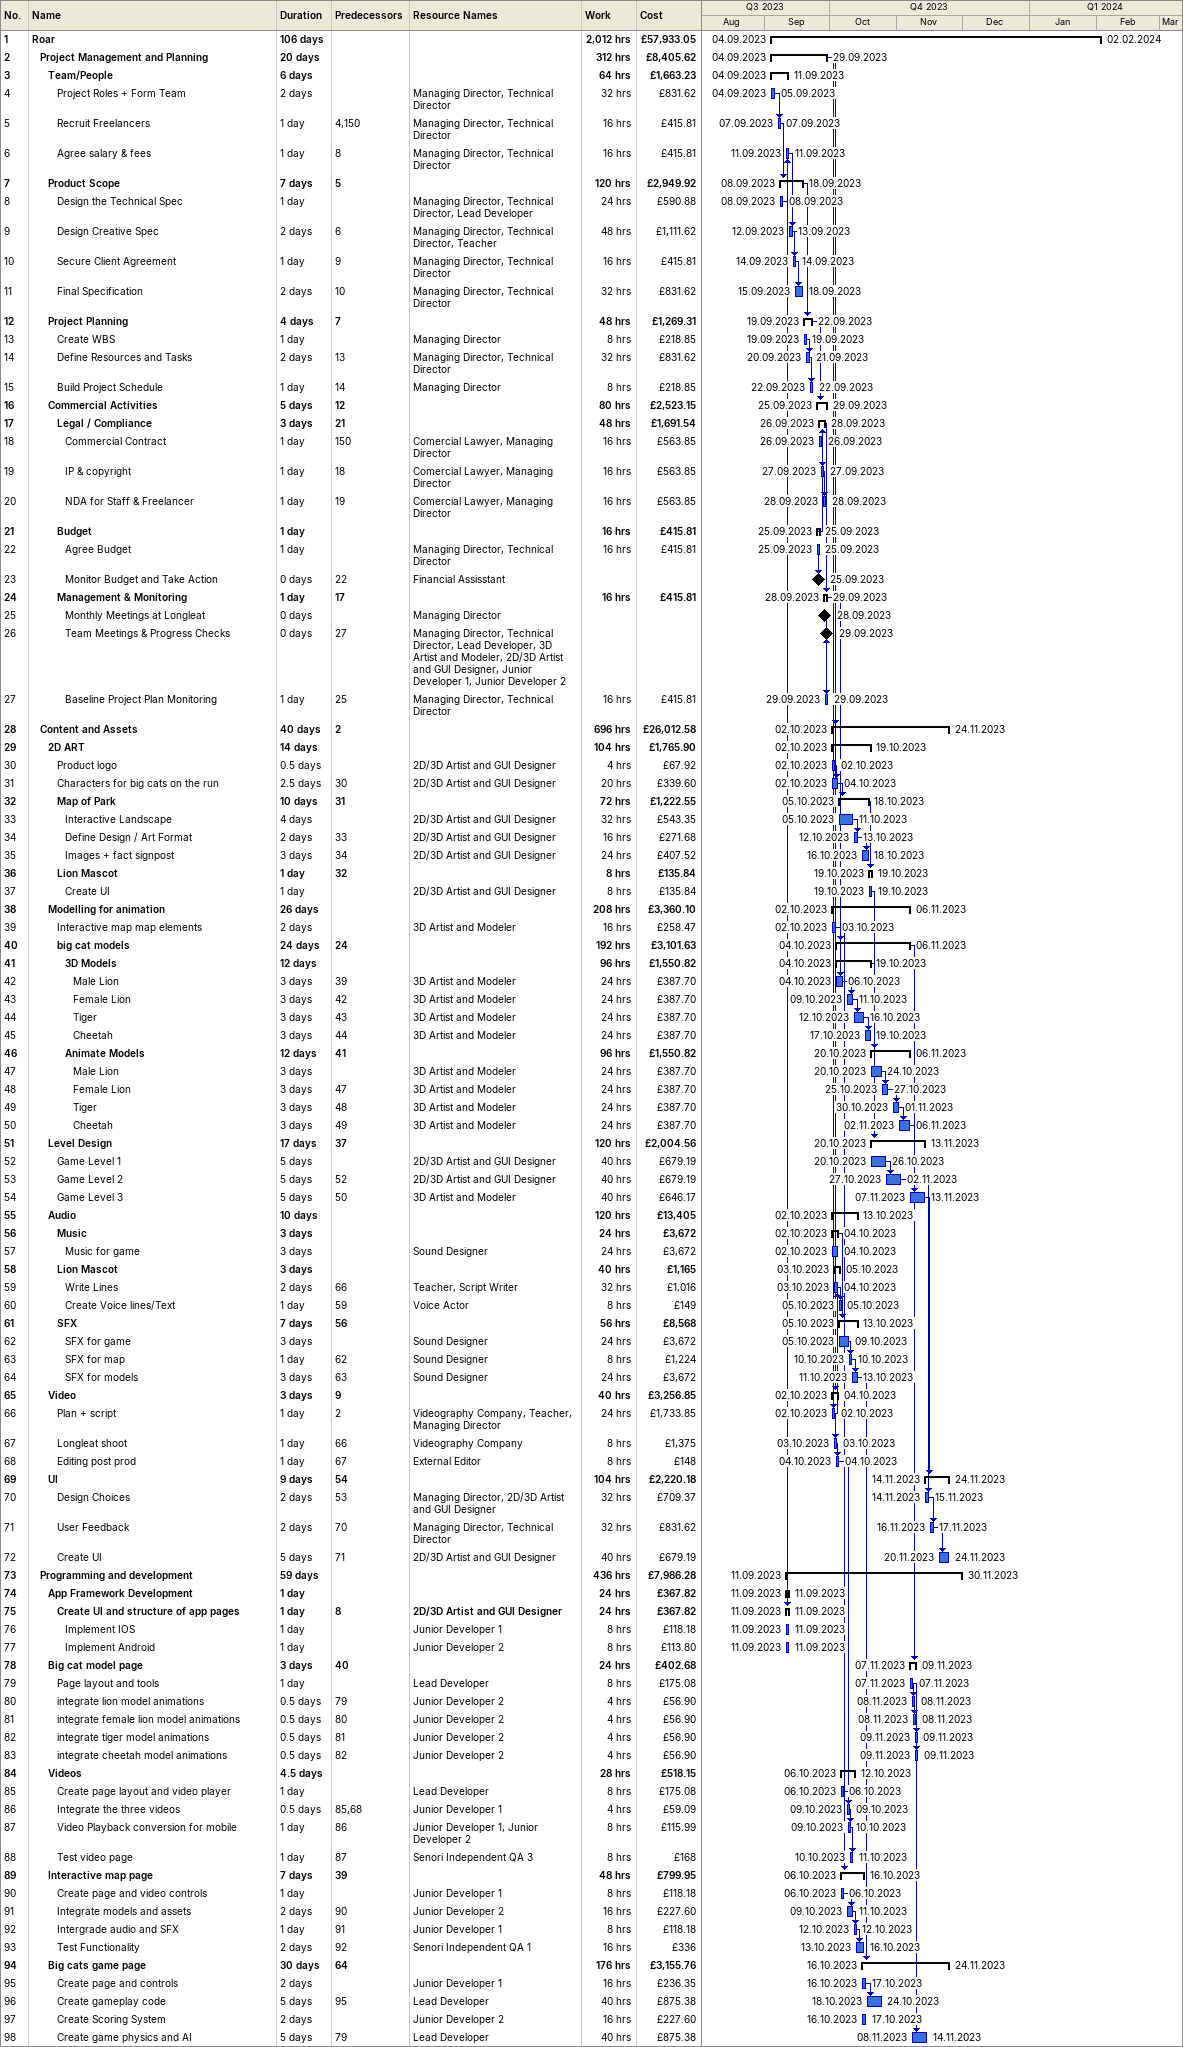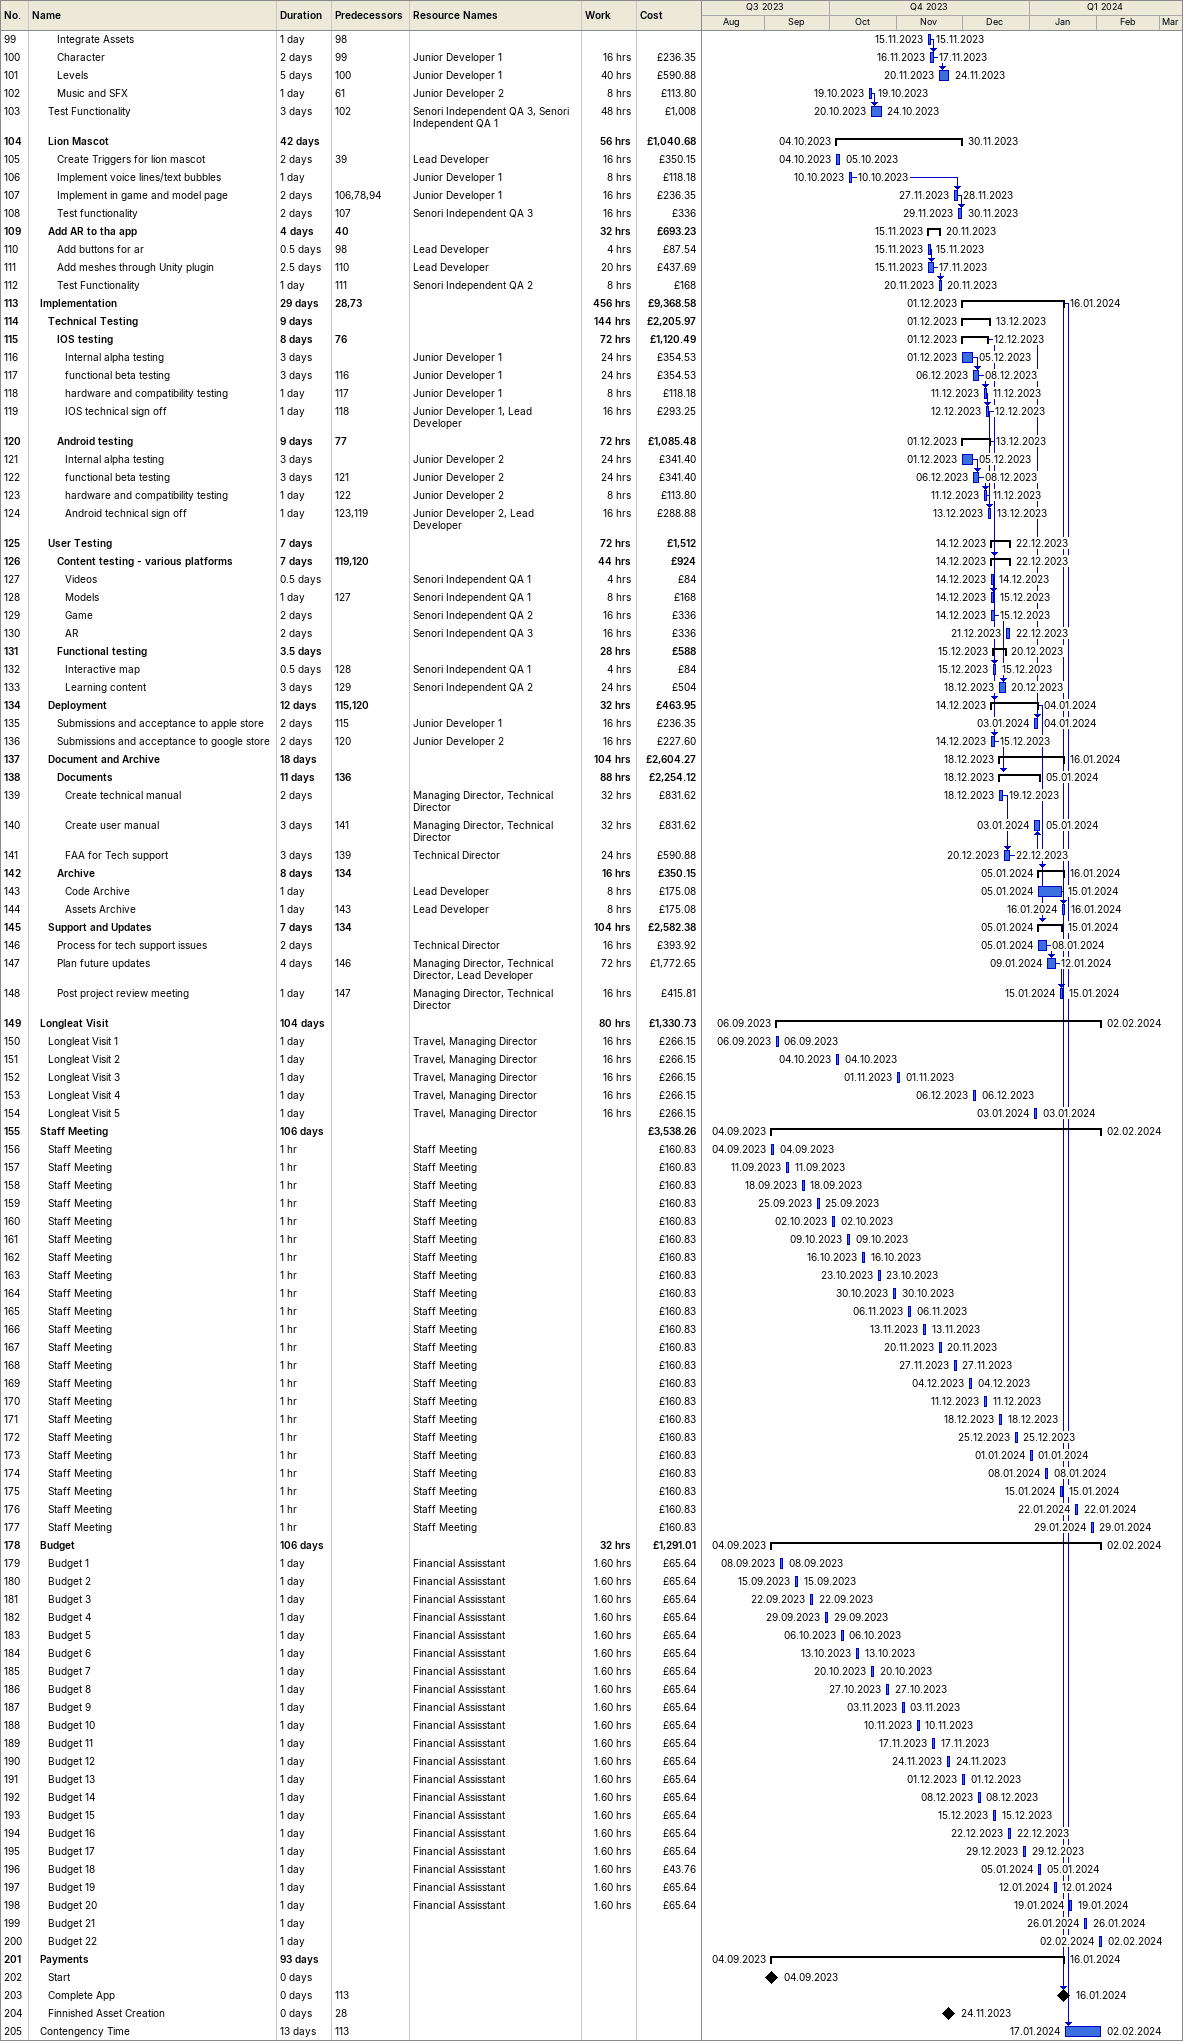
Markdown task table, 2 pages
| ID | Level | Task | Duration | Start | Finish | Predecessors | Resources | Work (h) | Cost (£) |
|---|---|---|---|---|---|---|---|---|---|
| 1 | 1 | **Roar** | 106d | 2023-09-04 | 2024-02-02 |  |  | 2012 | 57933.05 |
| 2 | 2 | **Project Management and Planning** | 20d | 2023-09-04 | 2023-09-29 |  |  | 312 | 8405.62 |
| 3 | 3 | **Team/People** | 6d | 2023-09-04 | 2023-09-11 |  |  | 64 | 1663.23 |
| 4 | 4 | Project Roles + Form Team | 2d | 2023-09-04 | 2023-09-05 |  | Managing Director, Technical Director | 32 | 831.62 |
| 5 | 4 | Recruit Freelancers | 1d | 2023-09-07 | 2023-09-07 | 4, 150 | Managing Director, Technical Director | 16 | 415.81 |
| 6 | 4 | Agree salary & fees | 1d | 2023-09-11 | 2023-09-11 | 8 | Managing Director, Technical Director | 16 | 415.81 |
| 7 | 3 | **Product Scope** | 7d | 2023-09-08 | 2023-09-18 | 5 |  | 120 | 2949.92 |
| 8 | 4 | Design the Technical Spec | 1d | 2023-09-08 | 2023-09-08 |  | Managing Director, Technical Director, Lead Developer | 24 | 590.88 |
| 9 | 4 | Design Creative Spec | 2d | 2023-09-12 | 2023-09-13 | 6 | Managing Director, Technical Director, Teacher | 48 | 1111.62 |
| 10 | 4 | Secure Client Agreement | 1d | 2023-09-14 | 2023-09-14 | 9 | Managing Director, Technical Director | 16 | 415.81 |
| 11 | 4 | Final Specification | 2d | 2023-09-15 | 2023-09-18 | 10 | Managing Director, Technical Director | 32 | 831.62 |
| 12 | 3 | **Project Planning** | 4d | 2023-09-19 | 2023-09-22 | 7 |  | 48 | 1269.31 |
| 13 | 4 | Create WBS | 1d | 2023-09-19 | 2023-09-19 |  | Managing Director | 8 | 218.85 |
| 14 | 4 | Define Resources and Tasks | 2d | 2023-09-20 | 2023-09-21 | 13 | Managing Director, Technical Director | 32 | 831.62 |
| 15 | 4 | Build Project Schedule | 1d | 2023-09-22 | 2023-09-22 | 14 | Managing Director | 8 | 218.85 |
| 16 | 3 | **Commercial Activities** | 5d | 2023-09-25 | 2023-09-29 | 12 |  | 80 | 2523.15 |
| 17 | 4 | **Legal / Compliance** | 3d | 2023-09-26 | 2023-09-28 | 21 |  | 48 | 1691.54 |
| 18 | 5 | Commercial Contract | 1d | 2023-09-26 | 2023-09-26 | 150 | Comercial Lawyer, Managing Director | 16 | 563.85 |
| 19 | 5 | IP & copyright | 1d | 2023-09-27 | 2023-09-27 | 18 | Comercial Lawyer, Managing Director | 16 | 563.85 |
| 20 | 5 | NDA for Staff & Freelancer | 1d | 2023-09-28 | 2023-09-28 | 19 | Comercial Lawyer, Managing Director | 16 | 563.85 |
| 21 | 4 | **Budget** | 1d | 2023-09-25 | 2023-09-25 |  |  | 16 | 415.81 |
| 22 | 5 | Agree Budget | 1d | 2023-09-25 | 2023-09-25 |  | Managing Director, Technical Director | 16 | 415.81 |
| 23 | 5 | Monitor Budget and Take Action | 0d | 2023-09-25 | 2023-09-25 | 22 | Financial Assisstant |  |  |
| 24 | 4 | **Management & Monitoring** | 1d | 2023-09-28 | 2023-09-29 | 17 |  | 16 | 415.81 |
| 25 | 5 | Monthly Meetings at Longleat | 0d | 2023-09-28 | 2023-09-28 |  | Managing Director |  |  |
| 26 | 5 | Team Meetings & Progress Checks | 0d | 2023-09-29 | 2023-09-29 | 27 | Managing Director, Technical Director, Lead Developer, 3D Artist and Modeler, 2D/3D Artist and GUI Designer, Junior Developer 1, Junior Developer 2 |  |  |
| 27 | 5 | Baseline Project Plan Monitoring | 1d | 2023-09-29 | 2023-09-29 | 25 | Managing Director, Technical Director | 16 | 415.81 |
| 28 | 2 | **Content and Assets** | 40d | 2023-10-02 | 2023-11-24 | 2 |  | 696 | 26012.58 |
| 29 | 3 | **2D ART** | 14d | 2023-10-02 | 2023-10-19 |  |  | 104 | 1765.90 |
| 30 | 4 | Product logo | 0.5d | 2023-10-02 | 2023-10-02 |  | 2D/3D Artist and GUI Designer | 4 | 67.92 |
| 31 | 4 | Characters for big cats on the run | 2.5d | 2023-10-02 | 2023-10-04 | 30 | 2D/3D Artist and GUI Designer | 20 | 339.60 |
| 32 | 4 | **Map of Park** | 10d | 2023-10-05 | 2023-10-18 | 31 |  | 72 | 1222.55 |
| 33 | 5 | Interactive Landscape | 4d | 2023-10-05 | 2023-10-11 |  | 2D/3D Artist and GUI Designer | 32 | 543.35 |
| 34 | 5 | Define Design / Art Format | 2d | 2023-10-12 | 2023-10-13 | 33 | 2D/3D Artist and GUI Designer | 16 | 271.68 |
| 35 | 5 | Images + fact signpost | 3d | 2023-10-16 | 2023-10-18 | 34 | 2D/3D Artist and GUI Designer | 24 | 407.52 |
| 36 | 4 | **Lion Mascot** | 1d | 2023-10-19 | 2023-10-19 | 32 |  | 8 | 135.84 |
| 37 | 5 | Create UI | 1d | 2023-10-19 | 2023-10-19 |  | 2D/3D Artist and GUI Designer | 8 | 135.84 |
| 38 | 3 | **Modelling for animation** | 26d | 2023-10-02 | 2023-11-06 |  |  | 208 | 3360.10 |
| 39 | 4 | Interactive map map elements | 2d | 2023-10-02 | 2023-10-03 |  | 3D Artist and Modeler | 16 | 258.47 |
| 40 | 4 | **big cat models** | 24d | 2023-10-04 | 2023-11-06 | 24 |  | 192 | 3101.63 |
| 41 | 5 | **3D Models** | 12d | 2023-10-04 | 2023-10-19 |  |  | 96 | 1550.82 |
| 42 | 6 | Male Lion | 3d | 2023-10-04 | 2023-10-06 | 39 | 3D Artist and Modeler | 24 | 387.70 |
| 43 | 6 | Female Lion | 3d | 2023-10-09 | 2023-10-11 | 42 | 3D Artist and Modeler | 24 | 387.70 |
| 44 | 6 | Tiger | 3d | 2023-10-12 | 2023-10-16 | 43 | 3D Artist and Modeler | 24 | 387.70 |
| 45 | 6 | Cheetah | 3d | 2023-10-17 | 2023-10-19 | 44 | 3D Artist and Modeler | 24 | 387.70 |
| 46 | 5 | **Animate Models** | 12d | 2023-10-20 | 2023-11-06 | 41 |  | 96 | 1550.82 |
| 47 | 6 | Male Lion | 3d | 2023-10-20 | 2023-10-24 |  | 3D Artist and Modeler | 24 | 387.70 |
| 48 | 6 | Female Lion | 3d | 2023-10-25 | 2023-10-27 | 47 | 3D Artist and Modeler | 24 | 387.70 |
| 49 | 6 | Tiger | 3d | 2023-10-30 | 2023-11-01 | 48 | 3D Artist and Modeler | 24 | 387.70 |
| 50 | 6 | Cheetah | 3d | 2023-11-02 | 2023-11-06 | 49 | 3D Artist and Modeler | 24 | 387.70 |
| 51 | 3 | **Level Design** | 17d | 2023-10-20 | 2023-11-13 | 37 |  | 120 | 2004.56 |
| 52 | 4 | Game Level 1 | 5d | 2023-10-20 | 2023-10-26 |  | 2D/3D Artist and GUI Designer | 40 | 679.19 |
| 53 | 4 | Game Level 2 | 5d | 2023-10-27 | 2023-11-02 | 52 | 2D/3D Artist and GUI Designer | 40 | 679.19 |
| 54 | 4 | Game Level 3 | 5d | 2023-11-07 | 2023-11-13 | 50 | 3D Artist and Modeler | 40 | 646.17 |
| 55 | 3 | **Audio** | 10d | 2023-10-02 | 2023-10-13 |  |  | 120 | 13405 |
| 56 | 4 | **Music** | 3d | 2023-10-02 | 2023-10-04 |  |  | 24 | 3672 |
| 57 | 5 | Music for game | 3d | 2023-10-02 | 2023-10-04 |  | Sound Designer | 24 | 3672 |
| 58 | 4 | **Lion Mascot** | 3d | 2023-10-03 | 2023-10-05 |  |  | 40 | 1165 |
| 59 | 5 | Write Lines | 2d | 2023-10-03 | 2023-10-04 | 66 | Teacher, Script Writer | 32 | 1016 |
| 60 | 5 | Create Voice lines/Text | 1d | 2023-10-05 | 2023-10-05 | 59 | Voice Actor | 8 | 149 |
| 61 | 4 | **SFX** | 7d | 2023-10-05 | 2023-10-13 | 56 |  | 56 | 8568 |
| 62 | 5 | SFX for game | 3d | 2023-10-05 | 2023-10-09 |  | Sound Designer | 24 | 3672 |
| 63 | 5 | SFX for map | 1d | 2023-10-10 | 2023-10-10 | 62 | Sound Designer | 8 | 1224 |
| 64 | 5 | SFX for models | 3d | 2023-10-11 | 2023-10-13 | 63 | Sound Designer | 24 | 3672 |
| 65 | 3 | **Video** | 3d | 2023-10-02 | 2023-10-04 | 9 |  | 40 | 3256.85 |
| 66 | 4 | Plan + script | 1d | 2023-10-02 | 2023-10-02 | 2 | Videography Company, Teacher, Managing Director | 24 | 1733.85 |
| 67 | 4 | Longleat shoot | 1d | 2023-10-03 | 2023-10-03 | 66 | Videography Company | 8 | 1375 |
| 68 | 4 | Editing post prod | 1d | 2023-10-04 | 2023-10-04 | 67 | External Editor | 8 | 148 |
| 69 | 3 | **UI** | 9d | 2023-11-14 | 2023-11-24 | 54 |  | 104 | 2220.18 |
| 70 | 4 | Design Choices | 2d | 2023-11-14 | 2023-11-15 | 53 | Managing Director, 2D/3D Artist and GUI Designer | 32 | 709.37 |
| 71 | 4 | User Feedback | 2d | 2023-11-16 | 2023-11-17 | 70 | Managing Director, Technical Director | 32 | 831.62 |
| 72 | 4 | Create UI | 5d | 2023-11-20 | 2023-11-24 | 71 | 2D/3D Artist and GUI Designer | 40 | 679.19 |
| 73 | 2 | **Programming and development** | 59d | 2023-09-11 | 2023-11-30 |  |  | 436 | 7986.28 |
| 74 | 3 | **App Framework Development** | 1d | 2023-09-11 | 2023-09-11 |  |  | 24 | 367.82 |
| 75 | 4 | **Create UI and structure of app pages** | 1d | 2023-09-11 | 2023-09-11 | 8 | 2D/3D Artist and GUI Designer | 24 | 367.82 |
| 76 | 5 | Implement IOS | 1d | 2023-09-11 | 2023-09-11 |  | Junior Developer 1 | 8 | 118.18 |
| 77 | 5 | Implement Android | 1d | 2023-09-11 | 2023-09-11 |  | Junior Developer 2 | 8 | 113.80 |
| 78 | 3 | **Big cat model page** | 3d | 2023-11-07 | 2023-11-09 | 40 |  | 24 | 402.68 |
| 79 | 4 | Page layout and tools | 1d | 2023-11-07 | 2023-11-07 |  | Lead Developer | 8 | 175.08 |
| 80 | 4 | integrate lion model animations | 0.5d | 2023-11-08 | 2023-11-08 | 79 | Junior Developer 2 | 4 | 56.90 |
| 81 | 4 | integrate female lion model animations | 0.5d | 2023-11-08 | 2023-11-08 | 80 | Junior Developer 2 | 4 | 56.90 |
| 82 | 4 | integrate tiger model animations | 0.5d | 2023-11-09 | 2023-11-09 | 81 | Junior Developer 2 | 4 | 56.90 |
| 83 | 4 | integrate cheetah model animations | 0.5d | 2023-11-09 | 2023-11-09 | 82 | Junior Developer 2 | 4 | 56.90 |
| 84 | 3 | **Videos** | 4.5d | 2023-10-06 | 2023-10-12 |  |  | 28 | 518.15 |
| 85 | 4 | Create page layout and video player | 1d | 2023-10-06 | 2023-10-06 |  | Lead Developer | 8 | 175.08 |
| 86 | 4 | Integrate the three videos | 0.5d | 2023-10-09 | 2023-10-09 | 85, 68 | Junior Developer 1 | 4 | 59.09 |
| 87 | 4 | Video Playback conversion for mobile | 1d | 2023-10-09 | 2023-10-10 | 86 | Junior Developer 1, Junior Developer 2 | 8 | 115.99 |
| 88 | 4 | Test video page | 1d | 2023-10-10 | 2023-10-11 | 87 | Senori Independent QA 3 | 8 | 168 |
| 89 | 3 | **Interactive map page** | 7d | 2023-10-06 | 2023-10-16 | 39 |  | 48 | 799.95 |
| 90 | 4 | Create page and video controls | 1d | 2023-10-06 | 2023-10-06 |  | Junior Developer 1 | 8 | 118.18 |
| 91 | 4 | Integrate models and assets | 2d | 2023-10-09 | 2023-10-11 | 90 | Junior Developer 2 | 16 | 227.60 |
| 92 | 4 | Intergrade audio and SFX | 1d | 2023-10-12 | 2023-10-12 | 91 | Junior Developer 1 | 8 | 118.18 |
| 93 | 4 | Test Functionality | 2d | 2023-10-13 | 2023-10-16 | 92 | Senori Independent QA 1 | 16 | 336 |
| 94 | 3 | **Big cats game page** | 30d | 2023-10-16 | 2023-11-24 | 64 |  | 176 | 3155.76 |
| 95 | 4 | Create page and controls | 2d | 2023-10-16 | 2023-10-17 |  | Junior Developer 1 | 16 | 236.35 |
| 96 | 4 | Create gameplay code | 5d | 2023-10-18 | 2023-10-24 | 95 | Lead Developer | 40 | 875.38 |
| 97 | 4 | Create Scoring System | 2d | 2023-10-16 | 2023-10-17 |  | Junior Developer 2 | 16 | 227.60 |
| 98 | 4 | Create game physics and AI | 5d | 2023-11-08 | 2023-11-14 | 79 | Lead Developer | 40 | 875.38 |
| 99 | 4 | Integrate Assets | 1d | 2023-11-15 | 2023-11-15 | 98 |  |  |  |
| 100 | 4 | Character | 2d | 2023-11-16 | 2023-11-17 | 99 | Junior Developer 1 | 16 | 236.35 |
| 101 | 4 | Levels | 5d | 2023-11-20 | 2023-11-24 | 100 | Junior Developer 1 | 40 | 590.88 |
| 102 | 4 | Music and SFX | 1d | 2023-10-19 | 2023-10-19 | 61 | Junior Developer 2 | 8 | 113.80 |
| 103 | 3 | Test Functionality | 3d | 2023-10-20 | 2023-10-24 | 102 | Senori Independent QA 3, Senori Independent QA 1 | 48 | 1008 |
| 104 | 3 | **Lion Mascot** | 42d | 2023-10-04 | 2023-11-30 |  |  | 56 | 1040.68 |
| 105 | 4 | Create Triggers for lion mascot | 2d | 2023-10-04 | 2023-10-05 | 39 | Lead Developer | 16 | 350.15 |
| 106 | 4 | Implement voice lines/text bubbles | 1d | 2023-10-10 | 2023-10-10 |  | Junior Developer 1 | 8 | 118.18 |
| 107 | 4 | Implement in game and model page | 2d | 2023-11-27 | 2023-11-28 | 106, 78, 94 | Junior Developer 1 | 16 | 236.35 |
| 108 | 4 | Test functionality | 2d | 2023-11-29 | 2023-11-30 | 107 | Senori Independent QA 3 | 16 | 336 |
| 109 | 3 | **Add AR to tha app** | 4d | 2023-11-15 | 2023-11-20 | 40 |  | 32 | 693.23 |
| 110 | 4 | Add buttons for ar | 0.5d | 2023-11-15 | 2023-11-15 | 98 | Lead Developer | 4 | 87.54 |
| 111 | 4 | Add meshes through Unity plugin | 2.5d | 2023-11-15 | 2023-11-17 | 110 | Lead Developer | 20 | 437.69 |
| 112 | 4 | Test Functionality | 1d | 2023-11-20 | 2023-11-20 | 111 | Senori Independent QA 2 | 8 | 168 |
| 113 | 2 | **Implementation** | 29d | 2023-12-01 | 2024-01-16 | 28, 73 |  | 456 | 9368.58 |
| 114 | 3 | **Technical Testing** | 9d | 2023-12-01 | 2023-12-13 |  |  | 144 | 2205.97 |
| 115 | 4 | **IOS testing** | 8d | 2023-12-01 | 2023-12-12 | 76 |  | 72 | 1120.49 |
| 116 | 5 | Internal alpha testing | 3d | 2023-12-01 | 2023-12-05 |  | Junior Developer 1 | 24 | 354.53 |
| 117 | 5 | functional beta testing | 3d | 2023-12-06 | 2023-12-08 | 116 | Junior Developer 1 | 24 | 354.53 |
| 118 | 5 | hardware and compatibility testing | 1d | 2023-12-11 | 2023-12-11 | 117 | Junior Developer 1 | 8 | 118.18 |
| 119 | 5 | IOS technical sign off | 1d | 2023-12-12 | 2023-12-12 | 118 | Junior Developer 1, Lead Developer | 16 | 293.25 |
| 120 | 4 | **Android testing** | 9d | 2023-12-01 | 2023-12-13 | 77 |  | 72 | 1085.48 |
| 121 | 5 | Internal alpha testing | 3d | 2023-12-01 | 2023-12-05 |  | Junior Developer 2 | 24 | 341.40 |
| 122 | 5 | functional beta testing | 3d | 2023-12-06 | 2023-12-08 | 121 | Junior Developer 2 | 24 | 341.40 |
| 123 | 5 | hardware and compatibility testing | 1d | 2023-12-11 | 2023-12-11 | 122 | Junior Developer 2 | 8 | 113.80 |
| 124 | 5 | Android technical sign off | 1d | 2023-12-13 | 2023-12-13 | 123, 119 | Junior Developer 2, Lead Developer | 16 | 288.88 |
| 125 | 3 | **User Testing** | 7d | 2023-12-14 | 2023-12-22 |  |  | 72 | 1512 |
| 126 | 4 | **Content testing - various platforms** | 7d | 2023-12-14 | 2023-12-22 | 119, 120 |  | 44 | 924 |
| 127 | 5 | Videos | 0.5d | 2023-12-14 | 2023-12-14 |  | Senori Independent QA 1 | 4 | 84 |
| 128 | 5 | Models | 1d | 2023-12-14 | 2023-12-15 | 127 | Senori Independent QA 1 | 8 | 168 |
| 129 | 5 | Game | 2d | 2023-12-14 | 2023-12-15 |  | Senori Independent QA 2 | 16 | 336 |
| 130 | 5 | AR | 2d | 2023-12-21 | 2023-12-22 |  | Senori Independent QA 3 | 16 | 336 |
| 131 | 4 | **Functional testing** | 3.5d | 2023-12-15 | 2023-12-20 |  |  | 28 | 588 |
| 132 | 5 | Interactive map | 0.5d | 2023-12-15 | 2023-12-15 | 128 | Senori Independent QA 1 | 4 | 84 |
| 133 | 5 | Learning content | 3d | 2023-12-18 | 2023-12-20 | 129 | Senori Independent QA 2 | 24 | 504 |
| 134 | 3 | **Deployment** | 12d | 2023-12-14 | 2024-01-04 | 115, 120 |  | 32 | 463.95 |
| 135 | 4 | Submissions and acceptance to apple store | 2d | 2024-01-03 | 2024-01-04 | 115 | Junior Developer 1 | 16 | 236.35 |
| 136 | 4 | Submissions and acceptance to google store | 2d | 2023-12-14 | 2023-12-15 | 120 | Junior Developer 2 | 16 | 227.60 |
| 137 | 3 | **Document and Archive** | 18d | 2023-12-18 | 2024-01-16 |  |  | 104 | 2604.27 |
| 138 | 4 | **Documents** | 11d | 2023-12-18 | 2024-01-05 | 136 |  | 88 | 2254.12 |
| 139 | 5 | Create technical manual | 2d | 2023-12-18 | 2023-12-19 |  | Managing Director, Technical Director | 32 | 831.62 |
| 140 | 5 | Create user manual | 3d | 2024-01-03 | 2024-01-05 | 141 | Managing Director, Technical Director | 32 | 831.62 |
| 141 | 5 | FAA for Tech support | 3d | 2023-12-20 | 2023-12-22 | 139 | Technical Director | 24 | 590.88 |
| 142 | 4 | **Archive** | 8d | 2024-01-05 | 2024-01-16 | 134 |  | 16 | 350.15 |
| 143 | 5 | Code Archive | 1d | 2024-01-05 | 2024-01-15 |  | Lead Developer | 8 | 175.08 |
| 144 | 5 | Assets Archive | 1d | 2024-01-16 | 2024-01-16 | 143 | Lead Developer | 8 | 175.08 |
| 145 | 3 | **Support and Updates** | 7d | 2024-01-05 | 2024-01-15 | 134 |  | 104 | 2582.38 |
| 146 | 4 | Process for tech support issues | 2d | 2024-01-05 | 2024-01-08 |  | Technical Director | 16 | 393.92 |
| 147 | 4 | Plan future updates | 4d | 2024-01-09 | 2024-01-12 | 146 | Managing Director, Technical Director, Lead Developer | 72 | 1772.65 |
| 148 | 4 | Post project review meeting | 1d | 2024-01-15 | 2024-01-15 | 147 | Managing Director, Technical Director | 16 | 415.81 |
| 149 | 2 | **Longleat Visit** | 104d | 2023-09-06 | 2024-02-02 |  |  | 80 | 1330.73 |
| 150 | 3 | Longleat Visit 1 | 1d | 2023-09-06 | 2023-09-06 |  | Travel, Managing Director | 16 | 266.15 |
| 151 | 3 | Longleat Visit 2 | 1d | 2023-10-04 | 2023-10-04 |  | Travel, Managing Director | 16 | 266.15 |
| 152 | 3 | Longleat Visit 3 | 1d | 2023-11-01 | 2023-11-01 |  | Travel, Managing Director | 16 | 266.15 |
| 153 | 3 | Longleat Visit 4 | 1d | 2023-12-06 | 2023-12-06 |  | Travel, Managing Director | 16 | 266.15 |
| 154 | 3 | Longleat Visit 5 | 1d | 2024-01-03 | 2024-01-03 |  | Travel, Managing Director | 16 | 266.15 |
| 155 | 2 | **Staff Meeting** | 106d | 2023-09-04 | 2024-02-02 |  |  |  | 3538.26 |
| 156 | 3 | Staff Meeting | 1h | 2023-09-04 | 2023-09-04 |  | Staff Meeting |  | 160.83 |
| 157 | 3 | Staff Meeting | 1h | 2023-09-11 | 2023-09-11 |  | Staff Meeting |  | 160.83 |
| 158 | 3 | Staff Meeting | 1h | 2023-09-18 | 2023-09-18 |  | Staff Meeting |  | 160.83 |
| 159 | 3 | Staff Meeting | 1h | 2023-09-25 | 2023-09-25 |  | Staff Meeting |  | 160.83 |
| 160 | 3 | Staff Meeting | 1h | 2023-10-02 | 2023-10-02 |  | Staff Meeting |  | 160.83 |
| 161 | 3 | Staff Meeting | 1h | 2023-10-09 | 2023-10-09 |  | Staff Meeting |  | 160.83 |
| 162 | 3 | Staff Meeting | 1h | 2023-10-16 | 2023-10-16 |  | Staff Meeting |  | 160.83 |
| 163 | 3 | Staff Meeting | 1h | 2023-10-23 | 2023-10-23 |  | Staff Meeting |  | 160.83 |
| 164 | 3 | Staff Meeting | 1h | 2023-10-30 | 2023-10-30 |  | Staff Meeting |  | 160.83 |
| 165 | 3 | Staff Meeting | 1h | 2023-11-06 | 2023-11-06 |  | Staff Meeting |  | 160.83 |
| 166 | 3 | Staff Meeting | 1h | 2023-11-13 | 2023-11-13 |  | Staff Meeting |  | 160.83 |
| 167 | 3 | Staff Meeting | 1h | 2023-11-20 | 2023-11-20 |  | Staff Meeting |  | 160.83 |
| 168 | 3 | Staff Meeting | 1h | 2023-11-27 | 2023-11-27 |  | Staff Meeting |  | 160.83 |
| 169 | 3 | Staff Meeting | 1h | 2023-12-04 | 2023-12-04 |  | Staff Meeting |  | 160.83 |
| 170 | 3 | Staff Meeting | 1h | 2023-12-11 | 2023-12-11 |  | Staff Meeting |  | 160.83 |
| 171 | 3 | Staff Meeting | 1h | 2023-12-18 | 2023-12-18 |  | Staff Meeting |  | 160.83 |
| 172 | 3 | Staff Meeting | 1h | 2023-12-25 | 2023-12-25 |  | Staff Meeting |  | 160.83 |
| 173 | 3 | Staff Meeting | 1h | 2024-01-01 | 2024-01-01 |  | Staff Meeting |  | 160.83 |
| 174 | 3 | Staff Meeting | 1h | 2024-01-08 | 2024-01-08 |  | Staff Meeting |  | 160.83 |
| 175 | 3 | Staff Meeting | 1h | 2024-01-15 | 2024-01-15 |  | Staff Meeting |  | 160.83 |
| 176 | 3 | Staff Meeting | 1h | 2024-01-22 | 2024-01-22 |  | Staff Meeting |  | 160.83 |
| 177 | 3 | Staff Meeting | 1h | 2024-01-29 | 2024-01-29 |  | Staff Meeting |  | 160.83 |
| 178 | 2 | **Budget** | 106d | 2023-09-04 | 2024-02-02 |  |  | 32 | 1291.01 |
| 179 | 3 | Budget 1 | 1d | 2023-09-08 | 2023-09-08 |  | Financial Assisstant | 1.60 | 65.64 |
| 180 | 3 | Budget 2 | 1d | 2023-09-15 | 2023-09-15 |  | Financial Assisstant | 1.60 | 65.64 |
| 181 | 3 | Budget 3 | 1d | 2023-09-22 | 2023-09-22 |  | Financial Assisstant | 1.60 | 65.64 |
| 182 | 3 | Budget 4 | 1d | 2023-09-29 | 2023-09-29 |  | Financial Assisstant | 1.60 | 65.64 |
| 183 | 3 | Budget 5 | 1d | 2023-10-06 | 2023-10-06 |  | Financial Assisstant | 1.60 | 65.64 |
| 184 | 3 | Budget 6 | 1d | 2023-10-13 | 2023-10-13 |  | Financial Assisstant | 1.60 | 65.64 |
| 185 | 3 | Budget 7 | 1d | 2023-10-20 | 2023-10-20 |  | Financial Assisstant | 1.60 | 65.64 |
| 186 | 3 | Budget 8 | 1d | 2023-10-27 | 2023-10-27 |  | Financial Assisstant | 1.60 | 65.64 |
| 187 | 3 | Budget 9 | 1d | 2023-11-03 | 2023-11-03 |  | Financial Assisstant | 1.60 | 65.64 |
| 188 | 3 | Budget 10 | 1d | 2023-11-10 | 2023-11-10 |  | Financial Assisstant | 1.60 | 65.64 |
| 189 | 3 | Budget 11 | 1d | 2023-11-17 | 2023-11-17 |  | Financial Assisstant | 1.60 | 65.64 |
| 190 | 3 | Budget 12 | 1d | 2023-11-24 | 2023-11-24 |  | Financial Assisstant | 1.60 | 65.64 |
| 191 | 3 | Budget 13 | 1d | 2023-12-01 | 2023-12-01 |  | Financial Assisstant | 1.60 | 65.64 |
| 192 | 3 | Budget 14 | 1d | 2023-12-08 | 2023-12-08 |  | Financial Assisstant | 1.60 | 65.64 |
| 193 | 3 | Budget 15 | 1d | 2023-12-15 | 2023-12-15 |  | Financial Assisstant | 1.60 | 65.64 |
| 194 | 3 | Budget 16 | 1d | 2023-12-22 | 2023-12-22 |  | Financial Assisstant | 1.60 | 65.64 |
| 195 | 3 | Budget 17 | 1d | 2023-12-29 | 2023-12-29 |  | Financial Assisstant | 1.60 | 65.64 |
| 196 | 3 | Budget 18 | 1d | 2024-01-05 | 2024-01-05 |  | Financial Assisstant | 1.60 | 43.76 |
| 197 | 3 | Budget 19 | 1d | 2024-01-12 | 2024-01-12 |  | Financial Assisstant | 1.60 | 65.64 |
| 198 | 3 | Budget 20 | 1d | 2024-01-19 | 2024-01-19 |  | Financial Assisstant | 1.60 | 65.64 |
| 199 | 3 | Budget 21 | 1d | 2024-01-26 | 2024-01-26 |  |  |  |  |
| 200 | 3 | Budget 22 | 1d | 2024-02-02 | 2024-02-02 |  |  |  |  |
| 201 | 2 | **Payments** | 93d | 2023-09-04 | 2024-01-16 |  |  |  |  |
| 202 | 3 | Start | 0d | 2023-09-04 | 2023-09-04 |  |  |  |  |
| 203 | 3 | Complete App | 0d | 2024-01-16 | 2024-01-16 | 113 |  |  |  |
| 204 | 3 | Finnished Asset Creation | 0d | 2023-11-24 | 2023-11-24 | 28 |  |  |  |
| 205 | 2 | Contengency Time | 13d | 2024-01-17 | 2024-02-02 | 113 |  |  |  |
